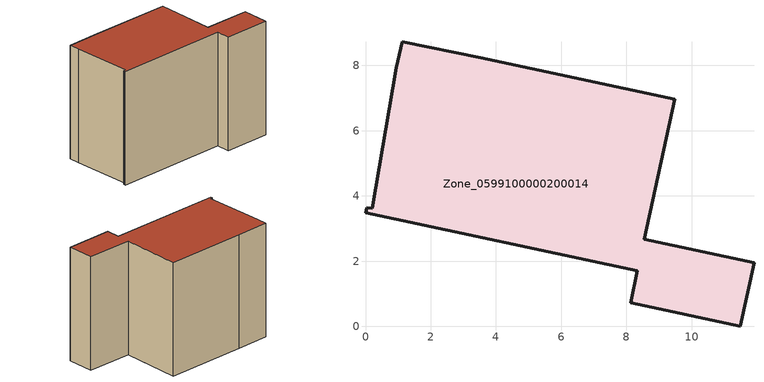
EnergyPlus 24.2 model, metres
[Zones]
Zone_0599100000200014
 floor ground (C_G): 8.13,0.72 8.34,1.7 0,3.49 0.03,3.64 0.2,3.63 0.95,7.93 1.12,8.73 3.54,8.24 9.48,6.96 8.55,2.67 11.91,1.95 11.5,0 z0
 wall outside (C_F): 3.54,8.24 1.12,8.73 0.95,7.93 0.2,3.63 0.03,3.64 0,3.49 8.34,1.7 8.13,0.72 11.5,0 11.91,1.95 8.55,2.67 9.48,6.96 3.54,8.24 z0:8.5
 roof outside (C_R): 0,3.49 8.34,1.7 8.13,0.72 11.5,0 11.91,1.95 8.55,2.67 9.48,6.96 3.54,8.24 1.12,8.73 0.95,7.93 0.2,3.63 0.03,3.64 z8.5
[BUILDING]
Pand.0599100000200014: North Axis=0; Terrain=City; Loads Convergence Tolerance Value=0.04; Temperature Convergence Tolerance Value=0.4; Solar Distribution=FullExterior; Maximum Number of Warmup Days=25; Minimum Number of Warmup Days=1
[Site:Location]
Rotterdam.The.Hague.AP_ZH_NLD Design_Conditions: Latitude=51.96; Longitude=4.45; Time Zone=1; Elevation=-4.5
[SITE:GROUNDTEMPERATURE:BUILDINGSURFACE]
18, 18, 18, 18, 18, 18, 18, 18, 18, 18, 18, 18
[MATERIAL] Thermal Absorptance=0.9; Solar Absorptance=0.7; Visible Absorptance=0.7
Name | Roughness | Thickness | Conductivity | Density | Specific Heat
G.TC.1975-1991 | MediumSmooth | 0.15 | 0.288461 | 540 | 1210
F.TC.1975-1991 | Rough | 0.3 | 0.230769 | 1920 | 840
R.TC.1975-1991 | MediumRough | 0.2 | 0.153846 | 1500 | 1000
[CONSTRUCTION]
C_G: G.TC.1975-1991
C_F: F.TC.1975-1991
C_R: R.TC.1975-1991
[ZONE]
Zone_0599100000200014: Type=1; Multiplier=1; Ceiling Height=Autocalculate; Volume=Autocalculate; Floor Area=autocalculate; Part of Total Floor Area=Yes
[ZONEINFILTRATION:DESIGNFLOWRATE]
Infil_Zone_0599100000200014: Zone or ZoneList or Space or SpaceList=Zone_0599100000200014; Schedule=AlwaysOn; Design Flow Rate Calculation Method=Flow/Area; Flow Rate per Floor Area=0.003; Constant Term Coefficient=1; Temperature Term Coefficient=0; Velocity Term Coefficient=0; Velocity Squared Term Coefficient=0
[HVACTEMPLATE:ZONE:IDEALLOADSAIRSYSTEM]
Zone_0599100000200014: Maximum Heating Supply Air Temperature=50; Minimum Cooling Supply Air Temperature=13; Maximum Heating Supply Air Humidity Ratio=0.0156; Minimum Cooling Supply Air Humidity Ratio=0.0077; Heating Limit=NoLimit; Cooling Limit=NoLimit; Dehumidification Control Type=ConstantSensibleHeatRatio; Cooling Sensible Heat Ratio=0.7; Dehumidification Setpoint=60; Humidification Control Type=None; Humidification Setpoint=30; Outdoor Air Method=None; Outdoor Air Flow Rate per Person=0.00944; Outdoor Air Flow Rate per Zone Floor Area=0; Outdoor Air Flow Rate per Zone=0; Demand Controlled Ventilation Type=None; Outdoor Air Economizer Type=NoEconomizer; Heat Recovery Type=None; Sensible Heat Recovery Effectiveness=0.7; Latent Heat Recovery Effectiveness=0.65
[ZONECONTROL:THERMOSTAT]
ThermostatControl_Zone_0599100000200014: Zone or ZoneList=Zone_0599100000200014; Control Type Schedule=DualSetpointControlType; Control 1=Thermostat_Zone_0599100000200014; Temperature Difference Between Cutout And Setpoint=0
[THERMOSTATSETPOINT:DUALSETPOINT]
Thermostat_Zone_0599100000200014: Heating Setpoint Temperature Schedule=HeatingSetpoint_Zone_0599100000200014; Cooling Setpoint Temperature Schedule=CoolingSetpoint_Zone_0599100000200014
[SCHEDULE:COMPACT]
HeatingSetpoint_Zone_0599100000200014: Through: 12/31, For: AllDays, Until: 24:00, 21
CoolingSetpoint_Zone_0599100000200014: Through: 12/31, For: AllDays, Until: 24:00, 24
DualSetpointControlType: Through: 12/31, For: AllDays, Until: 24:00, 4
AlwaysOn: Through: 12/31, For: AllDays, Until: 24:00, 1
